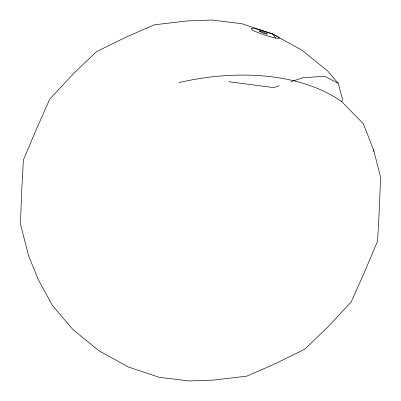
<?xml version="1.0" encoding="UTF-8"?>
<svg xmlns="http://www.w3.org/2000/svg" width="401" height="401" viewBox="0 0 401 401"><rect width="100%" height="100%" fill="white"/><g stroke="black" fill="none" stroke-linecap="round" stroke-linejoin="round"><path stroke-width="0.6" d="M279.322 85.684L273.728 87.629L228.871 81.699M291.096 81.694L302.875 77.709L324.77 76.3L338.213 83.343L342.289 98.365A182.605 55.032 -40.4 0 1 342.038 101.478M178.911 82.801L181.262 82.075A178.46 107.117 -14.4 0 1 341.757 101.719M338.213 83.343L327.828 71.162L301.913 50.18L272.615 33.995L241.933 23.719L211.959 20.05L187.753 20.892L154.425 24.792L126.736 36.822L96.37 51.714L73.879 73.273L49.799 99.047L36.787 128.28L23.398 159.959L21.604 192.951L20.441 223.974L28.611 255.813L38.2 279.402L52.406 305.477L73.172 329.838L99.087 350.82L128.385 367.005L159.067 377.281L189.041 380.95L213.247 380.108L246.575 376.208L274.264 364.178L304.63 349.286L327.121 327.727L351.201 301.953L364.213 272.72L377.602 241.041L379.396 208.049L380.559 177.026L373.682 150.24L363.351 123.734L341.752 101.724M272.615 33.995L262.254 30.556A22.877 2.421 20.2 0 0 253.322 30.677A19.509 2.065 20.2 0 0 275.066 37.98L277.607 38.416A19.509 2.065 20.2 0 0 272.615 33.995L275.803 38.105M373.677 150.24A182.605 109.603 -14.4 0 1 373.852 151.433M260.49 31.885A4.511 0.476 20.2 0 0 267.422 34.11A4.511 0.476 20.2 0 0 261.858 31.514A4.511 0.476 20.2 0 0 260.49 31.885"/></g></svg>
